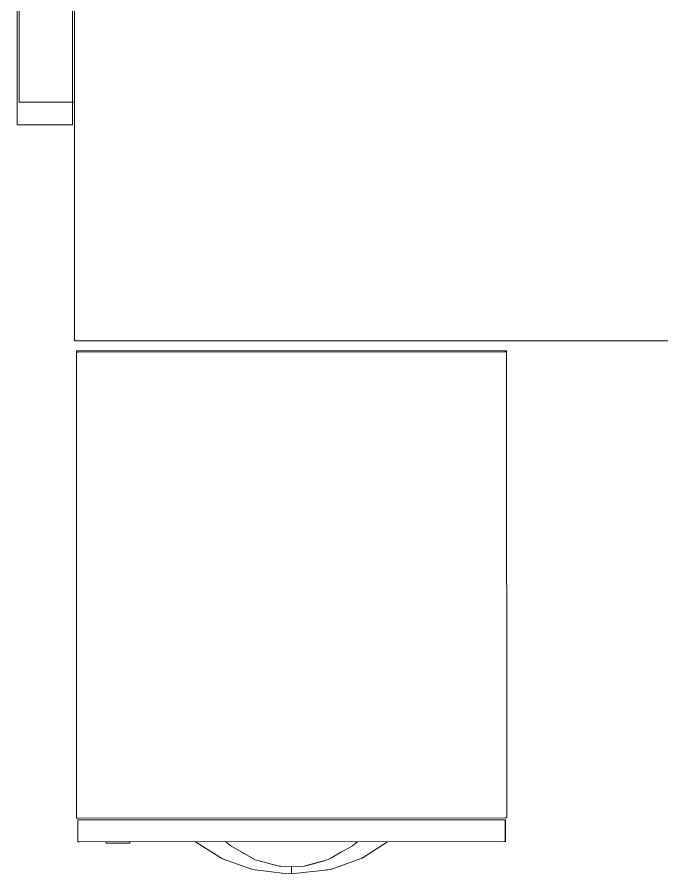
# Model space of a CAD drawing. Header units: inches. Extents: x 920 to 2661, y -647 to 1865.
# Drawn here: x 2471.65 to 2494.12, y 1551.72 to 1581.6 of the extents above; entities that cross this region are included whole.
import ezdxf

# ---------------------------------------------------------------- set-up
doc = ezdxf.new("R2010")
doc.units = ezdxf.units.IN
doc.header["$MEASUREMENT"] = 0
doc.layers.add('I-FURN', color=30, linetype='Continuous', lineweight=9)

# ---------------------------------------------------------------- blocks, each defined once
blk = doc.blocks.new('Steelcase Turnstone - Bivi - Table - Leg - 2__ D x 42 1_4__ W 28 1_2__ H-4765733-FIRST FLOOR CONSTRUCTION')
at = {"layer": 'I-FURN'}
for p, q in [((1.934, 0), (0, 0)), ((0, 0), (0, -4.945)), ((1.934, -4.945), (1.934, 0)), ((1.934, -42.25), (1.934, -37.32)), ((0, -38.11), (0, -42.25)), ((0, -42.25), (1.934, -42.25))]:
    blk.add_line(p, q, dxfattribs=at)
blk = doc.blocks.new('HON - Contain - Mobile Pedestal M Fronts BF - 18_ D-4497307-FIRST FLOOR CONSTRUCTION')
at = {"layer": 'I-FURN'}
for p, q in [((-0.502, 9.812), (-1.137, 9.64)), ((0.372, 9.834), (0.432, 9.831)), ((0.526, 9.806), (1.182, 9.627)), ((1.344, 9.563), (1.743, 9.335)), ((-1.37, 9.548), (-1.743, 9.335)), ((-7.455, 8.976), (-7.455, 8.211)), ((-7.455, 8.976), (-7.455, 8.211)), ((-7.455, 8.976), (-7.455, 8.976)), ((-7.453, 8.976), (-7.447, 8.976)), ((-7.449, 8.976), (-7.449, 8.211)), ((-7.449, 8.976), (-7.449, 8.211)), ((-7.444, 8.976), (-7.449, 8.976)), ((-7.449, 8.976), (-7.394, 8.976)), ((-7.449, 8.211), (-7.449, 8.976)), ((-7.449, 8.976), (-7.449, 8.211)), ((-7.394, 8.976), (7.4, 8.976)), ((-3.289, 9.017), (-3.347, 8.979)), ((-3.343, 8.976), (-3.347, 8.979)), ((-3.343, 8.976), (-3.317, 8.976)), ((-2.242, 9.021), (-2.298, 8.976)), ((2.242, 9.021), (2.298, 8.976)), ((5.642, 9.023), (5.642, 8.976)), ((5.642, 9.023), (6.468, 9.023)), ((5.763, 9.023), (5.642, 9.023)), ((6.468, 9.023), (6.347, 9.023)), ((6.468, 8.976), (6.468, 9.023)), ((7.4, 8.976), (7.455, 8.976)), ((7.455, 8.976), (7.453, 8.976)), ((7.455, 8.211), (7.455, 8.976)), ((7.455, 8.976), (7.455, 8.211)), ((7.455, 8.211), (7.455, 8.976)), ((7.455, 8.211), (7.455, 8.976)), ((7.455, 8.976), (7.455, 8.976)), ((-7.5, 8.149), (-7.5, -8.107)), ((-7.5, 8.149), (-7.437, 8.149)), ((-7.455, 8.211), (-7.455, 8.211)), ((-7.447, 8.211), (-7.453, 8.211)), ((-7.394, 8.211), (-7.449, 8.211)), ((-7.449, 8.211), (-7.444, 8.211)), ((-7.437, 8.149), (7.437, 8.149)), ((7.4, 8.211), (-7.394, 8.211)), ((7.455, 8.211), (7.4, 8.211)), ((7.437, 8.149), (7.5, 8.149)), ((7.453, 8.211), (7.455, 8.211)), ((7.455, 8.211), (7.455, 8.211)), ((7.5, -8.107), (7.5, 8.149)), ((-7.5, -8.149), (-7.5, -8.107)), ((-7.437, -8.107), (-7.5, -8.107)), ((7.5, -8.149), (-7.5, -8.149)), ((7.437, -8.107), (-7.437, -8.107)), ((7.5, -8.107), (7.437, -8.107)), ((7.5, -8.107), (7.5, -8.149))]:
    blk.add_line(p, q, dxfattribs=at)
at = {"layer": 'I-FURN', "flags": 128}
for points in [[(0, 10.095), (-1.362, 9.941), (-2.455, 9.553), (-3.347, 8.979)], [(-1.215, 9.958), (-1.362, 9.941), (-1.414, 9.923)], [(0.35, 10.072), (0.225, 10.088), (0, 10.095)], [(3.347, 8.979), (2.415, 9.572), (1.371, 9.939), (0.225, 10.088), (0, 10.095)], [(1.459, 9.908), (1.371, 9.939), (1.276, 9.951)], [(-2.386, 9.577), (-2.455, 9.553), (-2.486, 9.533)], [(0, 9.855), (-0.432, 9.831), (-1.275, 9.602), (-2.116, 9.121), (-2.298, 8.976)], [(0, 9.855), (0.432, 9.831), (1.275, 9.602), (2.116, 9.121), (2.298, 8.976)], [(3.347, 8.979), (2.415, 9.572), (2.3, 9.613)]]:
    blk.add_lwpolyline(points, dxfattribs=at)
at = {"layer": 'I-FURN'}
for points, knots in [([(0, 9.975), (0, 9.995), (0, 10.024), (0, 10.057), (0, 10.082), (0, 10.093), (0, 10.094)], [0, 0, 0, 0, 0.2222222, 0.3333333, 0.4444444, 0.6666667, 0.6666667, 0.6666667, 0.6666667]), ([(0, 9.9), (0, 9.902), (0, 9.908), (0, 9.917), (0, 9.926), (0, 9.938), (0, 9.955), (0, 9.968), (0, 9.975)], [0, 0, 0, 0, 0.125, 0.25, 0.375, 0.5, 0.75, 1, 1, 1, 1]), ([(0, 9.877), (0, 9.879), (0, 9.884), (0, 9.892), (0, 9.897), (0, 9.9)], [0, 0, 0, 0, 0.363636, 0.727273, 1, 1, 1, 1]), ([(0, 9.878), (0, 9.88), (0, 9.885), (0, 9.891), (0, 9.896), (0, 9.897)], [0.0909091, 0.0909091, 0.0909091, 0.0909091, 0.3636364, 0.7272727, 0.9090909, 0.9090909, 0.9090909, 0.9090909]), ([(3.343, 8.976), (3.345, 8.976), (3.345, 8.976), (3.341, 8.976), (3.334, 8.976), (3.326, 8.976), (3.321, 8.976), (3.318, 8.976), (3.317, 8.976)], [0, 0, 0, 0, 0.0277778, 0.0555556, 0.0833333, 0.0972222, 0.1041667, 0.1111111, 0.1111111, 0.1111111, 0.1111111]), ([(3.343, 8.976), (3.345, 8.976), (3.345, 8.976), (3.344, 8.976), (3.344, 8.976)], [0, 0, 0, 0, 0.02777778, 0.03257777, 0.03257777, 0.03257777, 0.03257777])]:
    blk.add_open_spline(points, degree=3, knots=knots, dxfattribs=at)
for points in [[(0, 9.895), (0, 9.888), (0, 9.882), (0, 9.876)], [(0, 9.895), (0, 9.888), (0, 9.882), (0, 9.876)], [(0, 9.856), (0, 9.859), (0, 9.866), (0, 9.877)]]:
    blk.add_open_spline(points, degree=3, dxfattribs=at)
blk = doc.blocks.new('Steelcase Turnstone - Bivi - Table - Table Top - 60__ W-4765741-FIRST FLOOR CONSTRUCTION')
at = {"layer": 'I-FURN'}
for p, q in [((0, -12.483), (0, 0)), ((0, 0), (58, 0)), ((58, 0), (58, -13.273)), ((23.97, -25.875), (34.141, -25.875)), ((20.695, -28.18), (22.314, -26.561)), ((35.607, -26.482), (37.305, -28.18)), ((5.062, -28.625), (0, -28.625)), ((58, -28.625), (53.062, -28.625))]:
    blk.add_line(p, q, dxfattribs=at)
for centre, radius, start, end in [((23.97, -28.216), 2.341, 90, 135), ((34.141, -27.948), 2.073, 45, 90)]:
    blk.add_arc(centre, radius, start, end, dxfattribs=at)
blk = doc.blocks.new('Steelcase Turnstone - Bivi - Table - Leg - 2__ D x 42 1_4__ W 28 1_2__ H-V24-FIRST FLOOR CONSTRUCTION')
at = {"layer": 'I-FURN'}
for p, q in [((1.934, 0), (0, 0)), ((1.934, -4.155), (1.934, 0)), ((1.934, -42.25), (1.934, -37.32)), ((0, -42.25), (1.934, -42.25))]:
    blk.add_line(p, q, dxfattribs=at)

msp = doc.modelspace()

# ---------------------------------------------------------------- block references
at = {"layer": 'I-FURN'}
for name, p, rotation in [('Steelcase Turnstone - Bivi - Table - Leg - 2__ D x 42 1_4__ W 28 1_2__ H-V24-FIRST FLOOR CONSTRUCTION', (2473.646, 1578.641), 180), ('Steelcase Turnstone - Bivi - Table - Leg - 2__ D x 42 1_4__ W 28 1_2__ H-4765733-FIRST FLOOR CONSTRUCTION', (2473.58, 1577.851), 180), ('Steelcase Turnstone - Bivi - Table - Table Top - 60__ W-4765741-FIRST FLOOR CONSTRUCTION', (2531.646, 1570.313), 180), ('HON - Contain - Mobile Pedestal M Fronts BF - 18_ D-4497307-FIRST FLOOR CONSTRUCTION', (2481.214, 1561.817), 180.0174926552376)]:
    msp.add_blockref(name, p, dxfattribs=dict(at, rotation=rotation))

doc.saveas('drawing.dxf')
